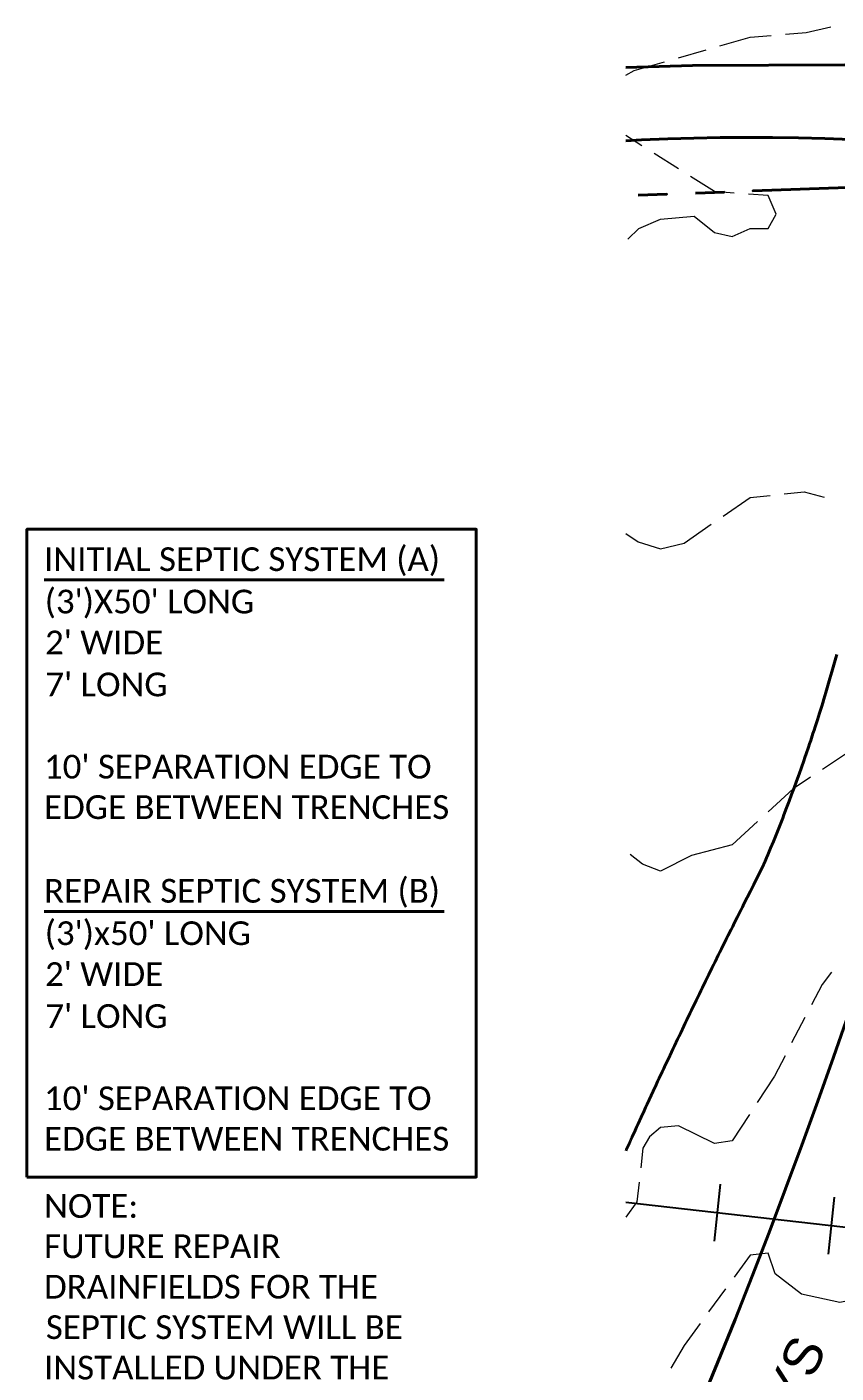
# Model space of a CAD drawing. Header units: inches. Extents: x -415 to 14109, y -1276 to 3235.
# Drawn here: x 7996 to 9390, y 503 to 2820 of the extents above; entities that cross this region are included whole.
import ezdxf

# ---------------------------------------------------------------- set-up
doc = ezdxf.new("R2010")
doc.units = ezdxf.units.IN
doc.header["$MEASUREMENT"] = 0
doc.layers.add('Contours', color=7, linetype='Continuous', true_color=0x757575)
for name, color, linetype in [('Geometry', 7, 'Continuous'), ('Parcels', 7, 'Continuous'), ('Road_Edge_Of_Pavement', 7, 'Continuous'), ('SOIL', 7, 'Continuous'), ('Text', 7, 'Continuous')]:
    doc.layers.add(name, color=color, linetype=linetype)
doc.styles.add('PDF Arial', font='arial.ttf')
doc.styles.add('PDF Calibri', font='calibri.ttf')

msp = doc.modelspace()

# ---------------------------------------------------------------- linework, layer by layer
at = {"layer": 'Contours', "lineweight": 20}
for points in [[(9189.64954, 2787.01527), (9241.94385, 2801.95179), (9277.76842, 2805.0512)], [(9302.41533, 2807.19441), (9338.2399, 2810.31031), (9380.90625, 2819.82286)], [(9118.31364, 2766.65478), (9165.85992, 2780.22295)], [(9027.57346, 2736.88066), (9042.22971, 2744.92594), (9094.54051, 2759.86246)], [(9055.50112, 2615.19583), (9027.57346, 2632.83609)], [(9118.21473, 2575.57943), (9076.40566, 2601.99036)], [(9214.16456, 2533.95171), (9180.13699, 2536.45761), (9139.11926, 2562.37396)], [(9031.24989, 2454.61999), (9050.1431, 2473.13402), (9087.41846, 2489.22458), (9145.59835, 2494.05504), (9180.13699, 2465.83062), (9211.04866, 2458.95587), (9241.94385, 2472.62295), (9272.85552, 2472.9197), (9286.80287, 2497.66552), (9272.85552, 2529.59934), (9238.82795, 2532.12174)], [(9300.60184, 2016.1853), (9334.67887, 2019.69687), (9369.06914, 2010.74485)], [(9195.15594, 1977.90429), (9241.94385, 2010.13486), (9276.02088, 2013.64642)], [(9027.57346, 1948.17962), (9048.87366, 1933.70471), (9087.41846, 1921.6368), (9128.00755, 1931.64394), (9174.79545, 1963.87451)], [(9407.79528, 1569.40858), (9366.56323, 1542.10739)], [(9345.95545, 1528.44031), (9316.04944, 1508.64036), (9272.65769, 1468.85909)], [(9254.42392, 1452.15855), (9211.04866, 1412.39377), (9140.68545, 1393.55001), (9087.41846, 1366.8753), (9056.50678, 1379.15754), (9035.33847, 1395.67674)], [(9381.73056, 1193.02805), (9365.57406, 1172.10703), (9347.38975, 1137.00786)], [(9335.99777, 1115.06469), (9313.24678, 1071.16187)], [(9301.8548, 1049.2187), (9283.67049, 1014.11953), (9254.11069, 968.7989)], [(9240.59198, 948.0922), (9211.04866, 902.77156), (9180.13699, 898.40271), (9118.31364, 928.67142), (9087.41846, 925.83579), (9068.37687, 909.53091), (9057.11677, 889.89582), (9053.27548, 856.11554)], [(9050.47283, 831.55107), (9046.63153, 797.77079), (9027.57346, 771.68958)], [(9446.17522, 634.5077), (9396.48573, 624.55002), (9330.44191, 639.00844), (9284.80804, 674.14058), (9272.85552, 709.40462), (9241.94385, 705.86008), (9214.18105, 668.05717)], [(9199.55776, 648.12532), (9170.27823, 608.26163)], [(9155.65495, 588.32978), (9127.89214, 550.51038), (9105.04223, 511.52045)]]:
    msp.add_lwpolyline(points, dxfattribs=at)
at = {"layer": 'Geometry', "lineweight": 40}
msp.add_lwpolyline([(7996.32241, 840.30825), (8770.10341, 840.30825), (8770.10341, 1955.40359), (7996.32241, 1955.40359)], close=True, dxfattribs=at)
for points in [[(8025.79978, 1868.15848), (8715.12185, 1868.15848)], [(8025.79978, 1297.40535), (8715.03942, 1297.40535)]]:
    msp.add_lwpolyline(points, dxfattribs=at)
at = {"layer": 'Parcels', "lineweight": 35}
for points in [[(9048.79123, 2530.09393), (9098.21694, 2531.94039)], [(9147.62615, 2533.78684), (9197.05186, 2535.6333)]]:
    msp.add_lwpolyline(points, close=True, dxfattribs=at)
for points in [[(9490.70451, 2546.59664), (9246.46108, 2537.47976), (9490.70451, 2546.59664)], [(9390.91339, 1739.89264), (9389.28125, 1733.92463), (9385.96752, 1722.00509), (9382.62082, 1710.11852), (9380.90625, 1704.18348), (9379.20817, 1698.23195), (9375.72957, 1686.36187), (9372.20152, 1674.52476), (9368.62401, 1662.68765), (9366.82701, 1656.76909), (9365.01353, 1650.86703), (9361.32061, 1639.06289), (9359.47415, 1633.17731), (9357.59472, 1627.27524), (9353.81938, 1615.50407), (9351.90698, 1609.63498), (9349.99457, 1603.74939), (9346.10383, 1592.0112), (9344.14196, 1586.17508), (9342.1801, 1580.28949), (9338.17395, 1568.58427), (9336.17912, 1562.74815), (9334.15131, 1556.91203), (9330.06273, 1545.23978), (9325.92468, 1533.56753), (9321.73718, 1521.96123), (9317.50022, 1510.33844), (9315.34053, 1504.55177), (9313.19732, 1498.74862), (9308.86144, 1487.17529), (9304.47611, 1475.63493), (9300.02482, 1464.07809), (9297.7827, 1458.3244), (9295.52408, 1452.55422), (9290.99037, 1441.06332), (9288.69879, 1435.32611), (9286.39072, 1429.5889), (9281.7416, 1418.13098), (9277.05951, 1406.68954), (9272.31148, 1395.26458), (9269.92098, 1389.57683), (9267.51399, 1383.88909), (9262.66704, 1372.51359), (9253.55015, 1354.69198), (9247.96132, 1343.67918), (9245.14218, 1338.17278), (9242.33952, 1332.66638), (9236.75069, 1321.6371), (9231.17835, 1310.59133), (9228.39217, 1305.08493), (9225.606, 1299.56204), (9220.05014, 1288.51627), (9214.51077, 1277.4705), (9211.74109, 1271.93113), (9208.9714, 1266.40824), (9203.465, 1255.34598), (9200.7118, 1249.8231), (9192.4522, 1233.20498), (9189.73197, 1227.66561), (9186.97877, 1222.12624), (9181.50535, 1211.0475), (9178.78512, 1205.50812), (9176.04841, 1199.95227), (9170.60795, 1188.84055), (9167.88773, 1183.30118), (9165.1675, 1177.74532), (9159.74353, 1166.6336), (9157.05627, 1161.07775), (9154.33605, 1155.52189), (9148.92857, 1144.41017), (9140.8668, 1127.69314), (9138.17955, 1122.13728), (9132.80504, 1110.99259), (9130.13427, 1105.42025), (9127.44701, 1099.8479), (9122.12196, 1088.70322), (9119.46768, 1083.11438), (9116.79691, 1077.54204), (9111.48835, 1066.38087), (9108.83406, 1060.80852), (9106.17978, 1055.21969), (9100.8877, 1044.04203), (9095.61211, 1032.84788), (9092.9908, 1027.25905), (9090.33652, 1021.67022), (9085.0939, 1010.47607), (9082.47259, 1004.88724), (9079.85128, 999.28193), (9074.60866, 988.08778), (9064.18937, 965.66651), (9061.60103, 960.04471), (9058.9962, 954.43939), (9053.81953, 943.22876), (9048.65934, 931.98515), (9046.071, 926.36335), (9043.48267, 920.75803), (9038.33896, 909.51443), (9035.7836, 903.87614), (9033.21175, 898.25434), (9028.10102, 887.01073), (9027.57346, 885.84021)], [(9038.33896, 909.51443), (9043.48267, 920.75803), (9046.071, 926.36335), (9048.65934, 931.98515), (9053.81953, 943.22876), (9058.9962, 954.43939), (9061.60103, 960.04471), (9064.18937, 965.66651), (9074.60866, 988.08778), (9079.85128, 999.28193), (9082.47259, 1004.88724), (9085.0939, 1010.47607), (9090.33652, 1021.67022), (9092.9908, 1027.25905), (9095.61211, 1032.84788), (9100.8877, 1044.04203), (9106.17978, 1055.21969), (9108.83406, 1060.80852), (9111.48835, 1066.38087), (9116.79691, 1077.54204), (9119.46768, 1083.11438), (9122.12196, 1088.70322), (9127.44701, 1099.8479), (9130.13427, 1105.42025), (9132.80504, 1110.99259), (9138.17955, 1122.13728), (9140.8668, 1127.69314), (9148.92857, 1144.41017), (9154.33605, 1155.52189), (9157.05627, 1161.07775), (9159.74353, 1166.6336), (9165.1675, 1177.74532), (9167.88773, 1183.30118), (9170.60795, 1188.84055), (9176.04841, 1199.95227), (9178.78512, 1205.50812), (9181.50535, 1211.0475), (9186.97877, 1222.12624), (9189.73197, 1227.66561), (9192.4522, 1233.20498), (9200.7118, 1249.8231), (9203.465, 1255.34598), (9208.9714, 1266.40824), (9211.74109, 1271.93113), (9214.51077, 1277.4705), (9220.05014, 1288.51627), (9225.606, 1299.56204), (9228.39217, 1305.08493), (9231.17835, 1310.59133), (9236.75069, 1321.6371), (9242.33952, 1332.66638), (9245.14218, 1338.17278), (9247.96132, 1343.67918), (9253.55015, 1354.69198), (9262.66704, 1372.51359), (9267.51399, 1383.88909), (9269.92098, 1389.57683), (9272.31148, 1395.26458), (9277.05951, 1406.68954), (9281.7416, 1418.13098), (9286.39072, 1429.5889), (9288.69879, 1435.32611), (9290.99037, 1441.06332), (9295.52408, 1452.55422), (9297.7827, 1458.3244), (9300.02482, 1464.07809), (9304.47611, 1475.63493), (9308.86144, 1487.17529), (9313.19732, 1498.74862), (9315.34053, 1504.55177), (9317.50022, 1510.33844), (9321.73718, 1521.96123), (9325.92468, 1533.56753), (9330.06273, 1545.23978), (9334.15131, 1556.91203), (9336.17912, 1562.74815), (9338.17395, 1568.58427), (9342.1801, 1580.28949), (9344.14196, 1586.17508), (9346.10383, 1592.0112), (9349.99457, 1603.74939), (9351.90698, 1609.63498), (9353.81938, 1615.50407), (9357.59472, 1627.27524), (9359.47415, 1633.17731), (9361.32061, 1639.06289), (9365.01353, 1650.86703), (9366.82701, 1656.76909), (9368.62401, 1662.68765), (9372.20152, 1674.52476), (9375.72957, 1686.36187), (9379.20817, 1698.23195), (9380.90625, 1704.18348), (9382.62082, 1710.11852), (9385.96752, 1722.00509), (9389.28125, 1733.92463), (9390.91339, 1739.89264)]]:
    msp.add_lwpolyline(points, dxfattribs=at)
at = {"layer": 'Road_Edge_Of_Pavement', "lineweight": 40}
for points in [[(9027.57346, 2749.92126), (9142.72974, 2753.56472), (9404.64641, 2754.57038)], [(9415.1976, 2626.15917), (9370.20669, 2627.82428), (9325.1828, 2628.97831), (9280.14244, 2629.65425), (9235.10207, 2629.80262), (9190.04521, 2629.43993), (9145.00484, 2628.59913), (9099.96448, 2627.23077), (9054.95708, 2625.38431), (9027.57346, 2623.95001)], [(9155.34171, 446.5977), (9185.82474, 520.90112), (9215.82967, 595.40237), (9245.30704, 670.10146), (9274.30631, 744.99838), (9302.77802, 820.10963), (9330.73866, 895.4187), (9358.20471, 970.90913), (9385.15969, 1046.56442), (9411.58711, 1122.43403)]]:
    msp.add_lwpolyline(points, dxfattribs=at)
at = {"layer": 'SOIL', "lineweight": 25}
for points in [[(9189.99575, 828.38571), (9179.65889, 730.0124)], [(9027.57346, 797.06188), (11002.06277, 572.7503)], [(9386.54454, 806.04688), (9376.20767, 707.69005)]]:
    msp.add_lwpolyline(points, dxfattribs=at)

# ---------------------------------------------------------------- texts
at = {"layer": 'Text', "char_height": 40.796157, "attachment_point": 7, "style": 'PDF Calibri'}
for s, insert in [('INITIAL SEPTIC SYSTEM (A)', (8025.80337, 1874.60165)), ("(3')X50' LONG", (8027.02731, 1801.65651)), ("2' WIDE", (8027.59848, 1740.04331)), ("7' LONG", (8028.08805, 1667.38377)), ("10' SEPARATION EDGE TO", (8025.72178, 1525.89966)), ('EDGE BETWEEN TRENCHES', (8025.80337, 1456.25914)), ('REPAIR SEPTIC SYSTEM (B)', (8025.80337, 1303.85104)), ("(3')x50' LONG", (8027.02731, 1230.9059)), ("2' WIDE", (8027.59848, 1169.29271)), ("7' LONG", (8028.08805, 1096.63317)), ("10' SEPARATION EDGE TO", (8025.72178, 955.14905)), ('EDGE BETWEEN TRENCHES', (8025.80337, 885.50853)), ('NOTE:', (8025.80337, 769.7651)), ('FUTURE REPAIR', (8025.80337, 700.53256)), ('DRAINFIELDS FOR THE', (8025.80337, 630.89204)), ('SEPTIC SYSTEM WILL BE', (8028.9448, 561.25152)), ('INSTALLED UNDER THE', (8025.80337, 491.611))]:
    msp.add_mtext(s, dxfattribs=dict(at, insert=insert))
at = {"layer": 'Text', "insert": (9266.21977, 312.77026), "char_height": 64.875836, "attachment_point": 7, "rotation": 64.8449815, "style": 'PDF Arial'}
msp.add_mtext('MAYS', dxfattribs=at)

doc.saveas('drawing.dxf')
